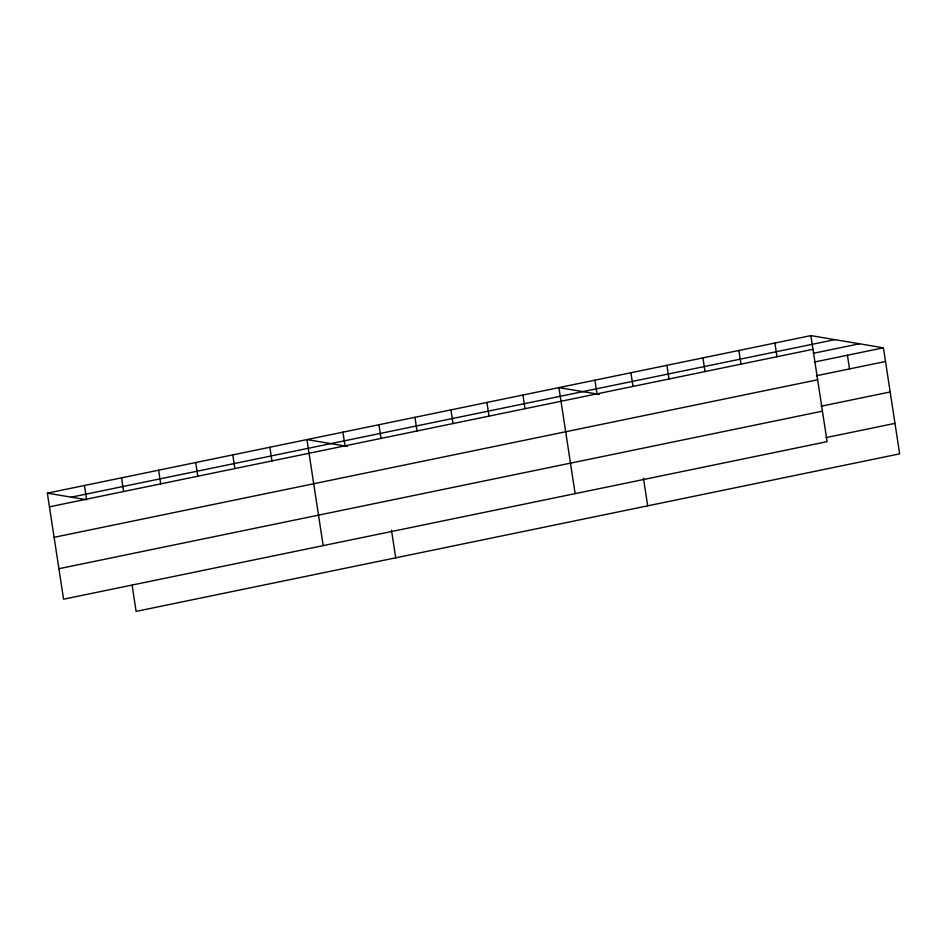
<?xml version="1.0" encoding="UTF-8"?>
<svg xmlns="http://www.w3.org/2000/svg" width="947" height="947" viewBox="0 0 947 947"><rect width="100%" height="100%" fill="white"/><g stroke="black" fill="none" stroke-linecap="round" stroke-linejoin="round"><path stroke-width="1.42" d="M810.881 335.617L827.11 441.645L63.579 599.191L47.35 493.15L810.881 335.617L883.421 347.809L899.65 453.85L136.119 611.383L132.118 585.27M71.285 497.175L834.828 339.642M49.445 506.834L812.976 349.289M813.414 353.29L859.485 343.785M814.313 362.074L883.421 347.809M816.409 375.746L885.516 361.494M54.109 537.316L817.64 379.771M821.073 406.227L890.18 391.963M58.915 568.709L822.446 411.164M825.879 437.632L894.986 423.368M595.19 393.703L558.919 387.607L575.149 493.636M596.563 393.928L599.297 394.39M347.336 446.38L306.946 439.586L323.176 545.626M47.35 493.15L86.355 499.72M847.435 355.243L849.518 368.916M774.895 343.039L776.978 356.723M738.897 350.473L740.992 364.145M702.899 357.895L704.994 371.579M666.901 365.317L668.996 379.001M630.903 372.751L632.998 386.423M643.463 478.259L647.689 505.828M594.917 380.173L597.012 393.857M522.922 395.029L525.017 408.713M486.924 402.451L489.019 416.135M450.938 409.885L453.021 423.558M414.94 417.307L417.035 430.992M378.942 424.741L381.037 438.414M391.502 530.249L395.716 557.819M342.944 432.163L345.039 445.848M269.871 447.244L271.955 460.917M232.784 454.891L234.868 468.576M195.698 462.55L197.793 476.223M158.611 470.197L160.706 483.881M121.524 477.856L123.619 491.529M84.437 485.503L86.532 499.187"/></g></svg>
